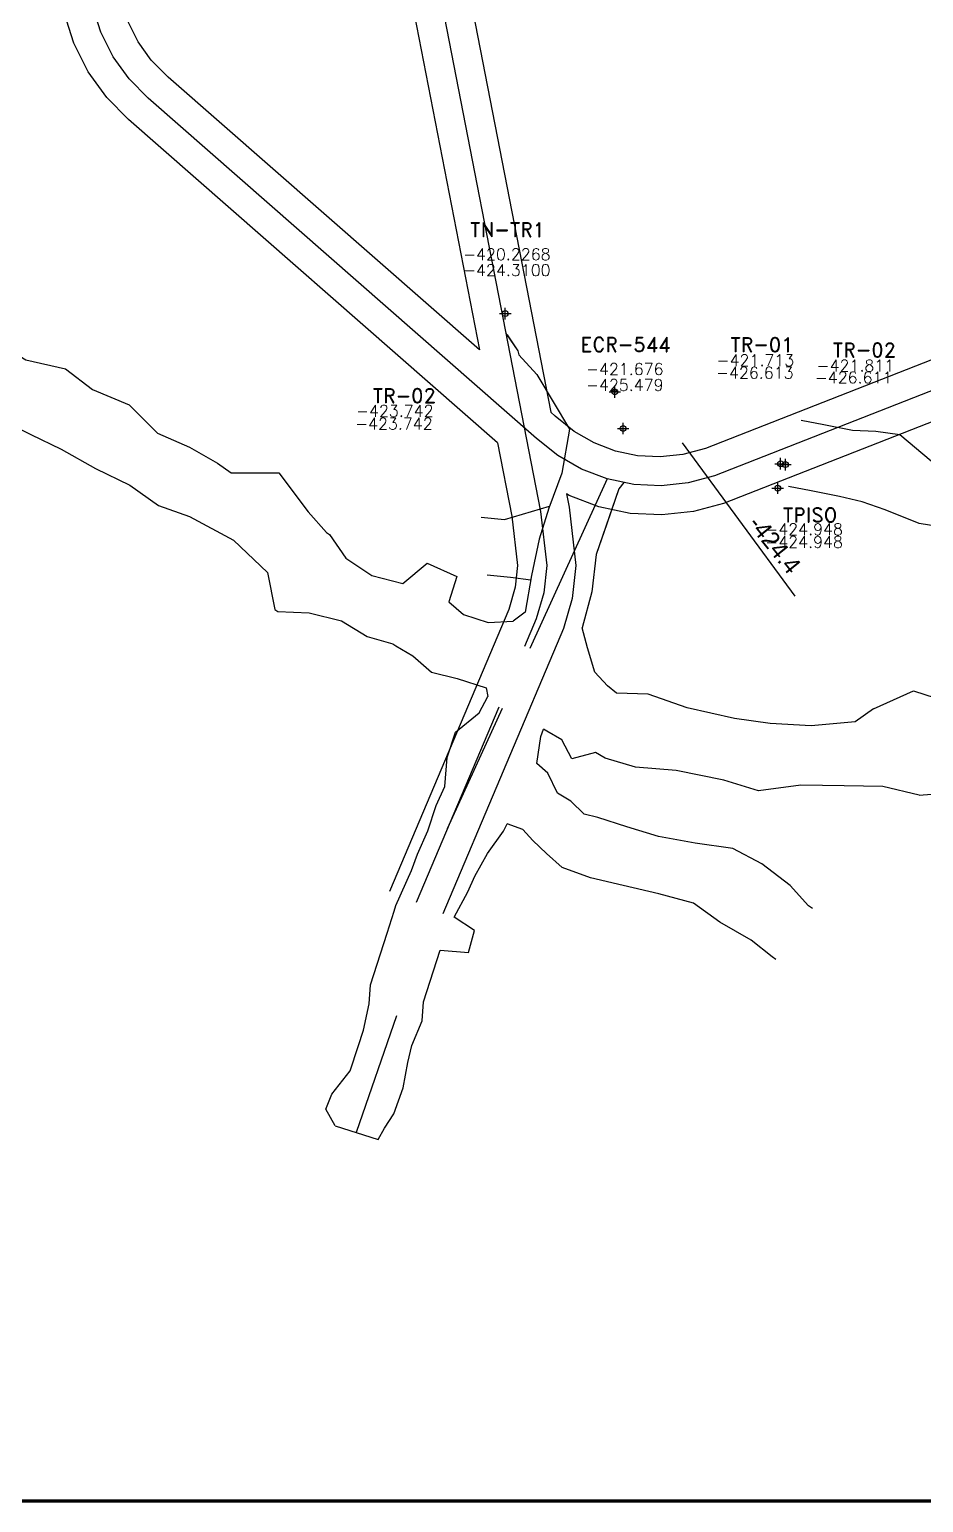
# Model space of a CAD drawing. Extents: x 3 to 13121, y 0 to 10378.
# Drawn here: x 10338.7 to 10415.8, y 9916.8 to 10043.9 of the extents above; entities that cross this region are included whole.
import ezdxf
from ezdxf.enums import TextEntityAlignment as Align

# ---------------------------------------------------------------- set-up
doc = ezdxf.new("R2010")
doc.units = 0
doc.header["$MEASUREMENT"] = 0
doc.header["$PDMODE"] = 34
doc.header["$PDSIZE"] = 0.5
for name, color, linetype in [('F-485-7495-EW-SCR', 4, 'Continuous'), ('MARGEN', 7, 'Continuous'), ('MTEXT', 7, 'Continuous'), ('R-420-8477-SE-FIC', 170, 'Continuous'), ('R-420-8477-SE-PROY', 7, 'Continuous'), ('R-420-8477-SE-SCR', 170, 'Continuous')]:
    doc.layers.add(name, color=color, linetype=linetype)
doc.styles.add('ROMAND', font='romand', dxfattribs={"width": 0.7})
doc.styles.add('ROMANS', font='romans.shx', dxfattribs={"width": 1.65})

# ---------------------------------------------------------------- blocks, each defined once
blk = doc.blocks.new('mar1a')
at = {"layer": 'MARGEN', "const_width": 0.001}
blk.add_lwpolyline([(0.04934, 0.9722), (1, 0.9722), (1, 0), (0.04934, 0)], close=True, dxfattribs=at)
at = {"layer": 'MARGEN', "style": 'ROMAND', "width": 0.7, "flags": 4}
for tag, height, p in [('TITULO', 0.0065, (0.86745, 0.03284)), ('TITULO', 0.0065, (0.86745, 0.02393)), ('TITULO', 0.0065, (0.86745, 0.01497)), ('NUMERO', 0.01115, (0.97431, 0.01271)), ('CAJON', 0.00446, (0.97523, 0.0016))]:
    blk.add_attdef(tag, text='', height=height, dxfattribs=at).set_placement(p, align=Align.CENTER)
at = {"layer": 'MTEXT', "style": 'ROMAND', "width": 0.7, "flags": 4}
for tag, p, height in [('ESCALA', (0.74285, 0.07125), 0.004), ('DISENO', (0.74342, 0.03808), 0.004), ('FECHA', (0.95039, 0.03309), 0.0035), ('REVISO', (0.73747, 0.02104), 0.004), ('ARCHIVO', (0.83686, 0.00225), 0.004)]:
    blk.add_attdef(tag, p, '', height=height, dxfattribs=at)
at = {"layer": 'MTEXT', "style": 'ROMAND', "width": 0.7}
for tag, p in [('COTAS', (0.74365, 0.05435)), ('NOMBRE', (0.74311, 0.0033))]:
    blk.add_attdef(tag, p, '', height=0.004, dxfattribs=at)
blk = doc.blocks.new('F2')
blk.add_point((0, 0))
at = {"style": 'ROMAND'}
for tag, height, p in [('NOMBRE', 1.25, (0.2, 6.62)), ('CIELO', 1, (0.14, 4.62)), ('PISO', 1, (0.14, 3.25))]:
    blk.add_attdef(tag, text='', height=height, dxfattribs=at).set_placement(p, align=Align.CENTER)
at = {"style": 'ROMANS', "flags": 1}
for tag, p in [('MINA', (-0.07, -3.26)), ('LOCALIZACION', (-0.07, -4.93)), ('ESTRUCTURA', (-0.07, -6.62)), ('NIVEL', (-0.07, -8.29)), ('OBRA', (-0.07, -10.12)), ('FECHA', (-0.07, -11.79)), ('ATRAS', (-0.07, -13.48)), ('TOPOGRAFO', (2.67, -15.3))]:
    blk.add_attdef(tag, text='', height=1.25, dxfattribs=at).set_placement(p, align=Align.CENTER)

msp = doc.modelspace()

# ---------------------------------------------------------------- linework, layer by layer
at = {"color": 1, "linetype": 'Continuous', "elevation": -399.5838}
msp.add_lwpolyline([(10395.01, 10008.18), (10404.73144, 9994.95702)], dxfattribs=at)
at = {"color": 5, "linetype": 'Continuous'}
for points, elevation in [([(10370.37466, 9958.77758), (10366.89783, 9948.70984)], -421.5702), ([(10365.09241, 9949.28762), (10368.80684, 9948.0989)], -421.44535)]:
    msp.add_lwpolyline(points, dxfattribs=dict(at, elevation=elevation))
at = {"layer": 'F-485-7495-EW-SCR', "color": 4, "linetype": 'Continuous'}
for points, elevation in [([(10379.81056, 10017.62289), (10379.90724, 10017.51717), (10380.85011, 10016.12577), (10380.91995, 10015.78587), (10382.47112, 10014.09492), (10385.3008, 10009.364), (10384.64167, 10005.57539), (10383.50875, 10002.56767), (10382.67421, 9999.89308), (10382.02361, 9996.75357), (10381.46947, 9993.58769), (10380.43614, 9992.81638)], -424.28854), ([(10379.90923, 10017.51712), (10380.85019, 10016.12564), (10380.92005, 10015.7858), (10382.47125, 10014.09488), (10385.30083, 10009.3641), (10384.64167, 10005.57539), (10383.50875, 10002.56767), (10382.67421, 9999.89308), (10382.02361, 9996.75357), (10381.46947, 9993.58769), (10380.43614, 9992.81638)], -419.90343), ([(10389.9949, 10004.77004), (10389.56129, 10004.231), (10388.52484, 10001.19693), (10387.59382, 9998.5487), (10387.23261, 9995.33011), (10386.38909, 9992.24331), (10386.38909, 9992.24331)], -425.44911), ([(10389.9949, 10004.77004), (10389.56129, 10004.231), (10387.59382, 9998.5487), (10387.23261, 9995.33011), (10386.38909, 9992.24331), (10386.38909, 9992.24331)], -421.64911), ([(10377.09297, 9966.11685), (10375.34248, 9967.27334)], -421.73431), ([(10377.09297, 9966.11685), (10375.34251, 9967.27334)], -425.93431)]:
    msp.add_lwpolyline(points, dxfattribs=dict(at, elevation=elevation))
for points in [[(10332.29286, 10018.12419, -420.67224), (10332.29286, 10018.12419, -420.67224), (10335.58119, 10017.0723, -420.59369), (10338.40856, 10015.35896, -420.4145), (10341.83655, 10014.57258, -420.83595), (10344.17026, 10012.77995, -421.05424), (10347.31891, 10011.46256, -421.07568), (10349.77383, 10009.04121, -420.3965), (10352.52193, 10007.82154, -420.91542), (10354.95336, 10006.42948, -421.23308)], [(10332.29286, 10018.12419, -425.17224), (10335.58119, 10017.0723, -425.29369), (10338.40856, 10015.35896, -425.3145), (10341.83655, 10014.57258, -425.33595), (10344.17026, 10012.77995, -425.35424), (10347.31891, 10011.46256, -425.37568), (10349.77383, 10009.04121, -425.2965), (10352.52193, 10007.82154, -425.31542), (10354.95336, 10006.42948, -425.33308)], [(10333.89648, 10011.06362, -425.0205), (10333.89652, 10011.0636, -425.0205), (10335.80139, 10010.40289, -425.3145), (10338.85693, 10008.9085, -425.33595), (10341.46997, 10007.64688, -425.35424), (10344.4324, 10005.97548, -425.37568), (10347.39944, 10004.52765, -425.2965), (10349.8682, 10002.77697, -425.31542), (10352.53241, 10001.82741, -425.33308)], [(10333.89658, 10011.06367, -420.5205), (10335.80139, 10010.40289, -420.4145), (10338.85693, 10008.9085, -420.83595), (10341.46997, 10007.64688, -421.05424), (10344.4324, 10005.97548, -421.07568), (10347.39944, 10004.52765, -420.3965), (10349.8682, 10002.77697, -420.91542), (10352.53241, 10001.82741, -421.23308)], [(10354.95336, 10006.42948, -421.23308), (10356.13045, 10005.60071, -421.62028), (10360.23487, 10005.61918, -421.46186), (10362.77812, 10002.22991, -420.79313), (10364.35461, 10000.45139, -420.75361), (10364.6038, 10000.28443, -420.74845), (10366.01329, 9998.25668, -420.90893), (10368.256, 9996.75399, -420.76254), (10370.91663, 9996.05464, -421.41786), (10373.03293, 9997.79907, -420.98006), (10375.59562, 9996.66504, -420.9749), (10374.90627, 9994.4648, -421.14569)], [(10354.95336, 10006.42948, -425.33308), (10356.13045, 10005.60071, -425.12028), (10360.23487, 10005.61918, -425.36186), (10362.77812, 10002.22991, -425.62313), (10364.35461, 10000.45139, -425.35361), (10364.6038, 10000.28443, -425.34845), (10366.01329, 9998.25668, -425.40893), (10368.256, 9996.75399, -425.46254), (10370.91663, 9996.05464, -425.31786), (10373.03293, 9997.79907, -425.38006), (10375.59562, 9996.66504, -425.3749), (10374.90627, 9994.4648, -425.34569)], [(10377.67724, 10001.77783, -422.9894), (10379.69534, 10001.58982, -422.06154), (10383.56435, 10002.72086, -422.23114)], [(10377.67724, 10001.77783, -426.9894), (10379.69534, 10001.58982, -426.56154), (10383.57364, 10002.72086, -426.23114)], [(10352.53241, 10001.82741, -421.23308), (10352.53241, 10001.82741, -421.23308), (10356.33843, 9999.80387, -421.46186), (10359.27133, 9996.99614, -420.79313), (10359.90154, 9993.80532, -420.75361), (10360.15073, 9993.63836, -420.74845), (10362.84048, 9993.52135, -420.90893), (10365.63983, 9992.84942, -420.76254), (10367.85514, 9991.48547, -421.41786), (10370.07219, 9990.84258, -420.98006), (10370.32138, 9990.67562, -420.9749), (10371.78912, 9989.81256, -421.14569)], [(10352.53241, 10001.82741, -425.33308), (10352.53241, 10001.82741, -425.33308), (10356.33843, 9999.80387, -425.36186), (10359.27133, 9996.99614, -425.62313), (10359.90154, 9993.80532, -425.35361), (10360.15073, 9993.63836, -425.34845), (10362.84048, 9993.52135, -425.40893), (10365.63983, 9992.84942, -425.46254), (10367.85514, 9991.48547, -425.31786), (10370.07219, 9990.84258, -425.38006), (10370.32138, 9990.67562, -425.3749), (10371.78912, 9989.81256, -425.34569)], [(10378.20504, 9996.80577, -422.9894), (10380.22314, 9996.61775, -422.06154), (10381.9533, 9996.37564, -422.23114)], [(10378.20504, 9996.80577, -426.9894), (10380.22314, 9996.61775, -426.56154), (10381.95873, 9996.37318, -426.23114)], [(10374.90627, 9994.4648, -421.14569), (10376.1663, 9993.39764, -421.12887), (10378.28498, 9992.68267, -420.63095)], [(10374.90627, 9994.4648, -425.34569), (10376.1663, 9993.39764, -425.22887), (10378.28498, 9992.68267, -425.23095)], [(10378.28498, 9992.68267, -420.63095), (10380.43614, 9992.81638, -419.90343), (10380.43614, 9992.81638, -419.90343), (10380.43614, 9992.81638, -419.90343), (10380.43614, 9992.81638, -419.90343)], [(10378.28498, 9992.68267, -425.23095), (10380.43614, 9992.81638, -424.28854), (10380.43614, 9992.81638, -424.28854), (10380.43614, 9992.81638, -424.28854), (10380.43614, 9992.81638, -424.28854)], [(10388.56806, 9987.21916, -421.36874), (10388.56806, 9987.21916, -421.36874), (10388.56806, 9987.21916, -421.36874), (10387.4829, 9988.41599, -421.27362), (10386.83611, 9990.51162, -421.1785), (10386.38909, 9992.24331, -421.64911), (10386.38909, 9992.24331, -421.64911)], [(10388.56806, 9987.21916, -425.26874), (10388.56806, 9987.21916, -425.26874), (10388.56806, 9987.21916, -425.26874), (10387.4829, 9988.41599, -425.27362), (10386.83611, 9990.51162, -425.2785), (10386.38909, 9992.24331, -425.44911), (10386.38909, 9992.24331, -425.44911)], [(10371.78912, 9989.81256, -421.14569), (10373.40705, 9988.41, -421.12887), (10375.62255, 9987.87004, -420.63095)], [(10371.78912, 9989.81256, -425.34569), (10373.40705, 9988.41, -425.22887), (10375.62255, 9987.87004, -425.23095)], [(10375.62255, 9987.87004, -420.63095), (10375.62255, 9987.87004, -420.63095), (10375.62255, 9987.87004, -420.63095), (10378.10012, 9987.05419, -420.98836), (10378.26088, 9986.3215, -421.41977)], [(10375.62255, 9987.87004, -425.23095), (10375.62255, 9987.87004, -425.23095), (10375.62255, 9987.87004, -425.23095), (10378.10012, 9987.05419, -425.18836), (10378.26088, 9986.3215, -425.21977)], [(10411.51445, 9985.2507, -419.8401), (10411.51445, 9985.2507, -419.8401), (10409.93821, 9984.13283, -420.55863), (10406.12162, 9983.7813, -420.75167), (10402.60483, 9983.98665, -420.54509), (10399.53351, 9984.41906, -420.93926), (10395.42983, 9985.33544, -420.63136), (10392.08432, 9986.52601, -421.42477), (10389.35571, 9986.59435, -421.01969), (10388.56806, 9987.21916, -421.36874)], [(10411.51445, 9985.2507, -424.9401), (10411.51445, 9985.2507, -424.9401), (10409.93821, 9984.13283, -424.75863), (10406.12162, 9983.7813, -424.55167), (10402.60483, 9983.98665, -424.74509), (10399.53351, 9984.41906, -424.73926), (10395.42983, 9985.33544, -425.13136), (10392.08432, 9986.52601, -425.22477), (10389.35571, 9986.59435, -425.31969), (10388.56806, 9987.21916, -425.26874)], [(10370.33081, 9968.28092, -421.73431), (10371.66328, 9971.31041, -421.46035), (10372.19838, 9972.70951, -421.43895), (10373.07658, 9974.72581, -421.35424), (10373.80366, 9976.90682, -421.37477), (10374.53918, 9978.55003, -421.2691), (10374.74152, 9981.03865, -421.09487), (10375.4686, 9983.21967, -421.0154), (10377.50331, 9984.90057, -421.23592), (10378.26088, 9986.3215, -421.41977)], [(10370.33081, 9968.28092, -425.93431), (10371.66328, 9971.31041, -425.36035), (10372.19838, 9972.70951, -425.23895), (10373.07658, 9974.72581, -425.25424), (10373.80366, 9976.90682, -425.17477), (10374.53918, 9978.55003, -425.2691), (10374.74152, 9981.03865, -425.29487), (10375.4686, 9983.21967, -425.2154), (10377.50331, 9984.90057, -425.13592), (10378.26088, 9986.3215, -425.21977)], [(10411.51445, 9985.2507, -419.8401), (10414.95129, 9986.78629, -419.84741), (10417.71855, 9985.91322, -420.05472), (10420.81762, 9984.74033, -420.26304), (10422.26802, 9983.61058, -420.16733), (10422.55706, 9983.53023, -420.16808), (10424.52676, 9982.77508, -420.57338), (10427.03696, 9981.35072, -420.88044), (10429.82542, 9979.43383, -420.9885), (10432.7158, 9978.63032, -420.89607), (10433.17703, 9980.35297, -420.30086), (10436.35159, 9980.33987, -420.30161), (10436.84827, 9978.93461, -420.6059), (10436.84827, 9978.93461, -420.6059)], [(10411.51445, 9985.2507, -424.9401), (10414.95129, 9986.78629, -424.84741), (10417.71855, 9985.91322, -424.85472), (10420.81762, 9984.74033, -424.96304), (10422.26802, 9983.61058, -424.96733), (10422.55706, 9983.53023, -424.96808), (10424.52676, 9982.77508, -424.97338), (10427.03696, 9981.35072, -425.08044), (10429.82542, 9979.43383, -425.1885), (10432.7158, 9978.63032, -425.19607), (10433.17671, 9980.353, -425.00086), (10436.35233, 9980.34026, -425.00161), (10436.84827, 9978.93461, -425.0059), (10436.84827, 9978.93461, -425.0059)], [(10382.47375, 9980.5405, -425.2154), (10382.82722, 9982.86441, -425.13592), (10383.06395, 9983.48339, -425.1707)], [(10382.47375, 9980.5405, -421.0154), (10382.82722, 9982.86441, -421.23592), (10383.06395, 9983.48339, -421.31218)], [(10388.37947, 9980.97857, -425.31969), (10387.55125, 9981.48453, -425.26353), (10385.49947, 9980.9276, -425.26874), (10384.63349, 9982.57383, -425.27362), (10383.32914, 9983.32126, -425.2785), (10383.06395, 9983.48339, -425.29424)], [(10388.37947, 9980.97857, -421.01969), (10387.55125, 9981.48453, -421.36353), (10385.49947, 9980.9276, -421.36874), (10384.63349, 9982.57383, -421.27362), (10383.32914, 9983.32126, -421.1785), (10383.06395, 9983.48339, -420.98795)], [(10386.56284, 9976.16331, -421.0802), (10385.39813, 9977.27733, -420.94949), (10384.25149, 9977.95894, -421.12473), (10383.43479, 9979.70875, -421.19045), (10382.47375, 9980.5405, -421.0154)], [(10386.56284, 9976.16331, -425.1802), (10385.39813, 9977.27733, -425.24949), (10384.25149, 9977.95894, -425.22473), (10383.43479, 9979.70875, -425.19045), (10382.47375, 9980.5405, -425.2154)], [(10415.43443, 9977.79789, -421.07086), (10412.31597, 9978.543, -420.86484), (10408.9791, 9978.61557, -420.55863), (10405.23102, 9978.65813, -420.75167), (10401.59434, 9978.17383, -420.54509), (10398.60866, 9979.09885, -420.93926), (10394.48785, 9979.9167, -420.63136), (10390.98819, 9980.22058, -421.42477), (10388.37947, 9980.97857, -421.01969), (10388.37947, 9980.97857, -421.01969)], [(10415.43443, 9977.79789, -425.17086), (10412.31597, 9978.543, -424.86484), (10408.9791, 9978.61557, -424.75863), (10405.23102, 9978.65813, -424.55167), (10401.59434, 9978.17383, -424.74509), (10398.60866, 9979.09885, -424.73926), (10394.48785, 9979.9167, -425.13136), (10390.98819, 9980.22058, -425.22477), (10388.37947, 9980.97857, -425.31969), (10388.37947, 9980.97857, -425.31969)], [(10415.43443, 9977.79789, -421.07086), (10418.96955, 9978.09242, -420.26304), (10417.67402, 9974.6999, -420.16733), (10421.00882, 9973.39804, -420.16808), (10422.8126, 9976.60891, -420.57338), (10425.45673, 9975.66628, -420.88044), (10428.56659, 9974.90555, -420.9885), (10431.48376, 9974.19839, -420.89607), (10433.31433, 9973.6895, -420.30086), (10433.60337, 9973.60915, -420.30161), (10435.34839, 9973.53921, -420.6059), (10437.86418, 9973.25501, -421.0122)], [(10415.43443, 9977.79789, -425.17086), (10418.96955, 9978.09242, -424.96304), (10417.67402, 9974.6999, -424.96733), (10421.00882, 9973.39804, -424.96808), (10422.8126, 9976.60891, -424.97338), (10425.45673, 9975.66628, -425.08044), (10428.56659, 9974.90555, -425.1885), (10431.48376, 9974.19839, -425.19607), (10433.31433, 9973.6895, -425.00086), (10433.60337, 9973.60915, -425.00161), (10435.34839, 9973.53921, -425.0059), (10437.86418, 9973.25501, -425.2122)], [(10406.23503, 9968.01177, -420.98241), (10405.91019, 9968.24518, -420.98428), (10404.33414, 9969.9933, -420.99502), (10401.87501, 9971.8834, -421.00949), (10399.36774, 9973.19239, -421.02256), (10396.1374, 9973.66641, -420.7361), (10392.96541, 9974.22165, -420.74964), (10390.2476, 9975.06624, -420.66225), (10387.75055, 9975.87534, -420.67392), (10386.56284, 9976.16331, -421.0802), (10386.56284, 9976.16331, -421.0802)], [(10406.23503, 9968.01177, -424.88241), (10405.91019, 9968.24518, -424.88428), (10404.33414, 9969.9933, -424.79502), (10401.87501, 9971.8834, -424.90949), (10399.36774, 9973.19239, -425.02256), (10396.1374, 9973.66641, -425.1361), (10392.96541, 9974.22165, -425.04964), (10390.2476, 9975.06624, -425.06225), (10387.75055, 9975.87534, -425.07392), (10386.56284, 9976.16331, -425.1802), (10386.56284, 9976.16331, -425.1802)], [(10375.34248, 9967.27334, -421.3968), (10376.52018, 9969.45285, -421.46035), (10377.14868, 9970.81624, -421.43895), (10378.21369, 9972.76109, -421.35424), (10379.59459, 9974.69205, -421.37477), (10379.92726, 9975.3372, -421.33236)], [(10375.34251, 9967.27334, -425.2968), (10376.52018, 9969.45285, -425.36035), (10377.14868, 9970.81624, -425.23895), (10378.21369, 9972.76109, -425.25424), (10379.59459, 9974.69205, -425.17477), (10379.92726, 9975.3372, -425.21263)], [(10383.31417, 9972.76682, -425.1802), (10382.14945, 9973.88085, -425.24949), (10381.27929, 9974.85152, -425.22473), (10379.92726, 9975.3372, -425.19972)], [(10383.31417, 9972.76682, -421.0802), (10382.14945, 9973.88085, -420.94949), (10381.27929, 9974.85152, -421.12473), (10379.92726, 9975.3372, -421.17267)], [(10403.08404, 9963.62643, -420.98241), (10402.7592, 9963.85983, -420.98428), (10400.94974, 9965.28312, -420.99502), (10398.2572, 9966.84837, -421.00949), (10395.98334, 9968.4822, -421.02256), (10392.98641, 9969.28107, -420.7361), (10389.93112, 9969.99873, -420.74964), (10387.0966, 9970.6809, -420.66225), (10384.65791, 9971.5712, -420.67392), (10383.31417, 9972.76682, -421.0802), (10383.31417, 9972.76682, -421.0802)], [(10403.08404, 9963.62643, -424.88241), (10402.7592, 9963.85983, -424.88428), (10400.94974, 9965.28312, -424.79502), (10398.2572, 9966.84837, -424.90949), (10395.98334, 9968.4822, -425.02256), (10392.98641, 9969.28107, -425.1361), (10389.93112, 9969.99873, -425.04964), (10387.0966, 9970.6809, -425.06225), (10384.65791, 9971.5712, -425.07392), (10383.31417, 9972.76682, -425.1802), (10383.31417, 9972.76682, -425.1802)], [(10365.09241, 9949.28762, -421.44535), (10364.28513, 9950.7021, -421.48948), (10364.80675, 9952.00393, -421.24554), (10366.39485, 9954.01358, -421.54165), (10367.06487, 9956.10722, -421.42975), (10367.52171, 9957.5347, -421.28981), (10368.0317, 9959.78446, -421.28192), (10368.13802, 9961.42902, -421.44599), (10369.56942, 9965.90179, -421.6342), (10370.17853, 9967.80509, -421.71429), (10370.33081, 9968.28092, -421.73431)], [(10365.09241, 9949.28762, -425.84535), (10364.28513, 9950.7021, -425.78948), (10364.80675, 9952.00393, -423.84554), (10366.39485, 9954.01358, -425.94165), (10367.06487, 9956.10722, -425.82975), (10367.52171, 9957.5347, -425.68981), (10368.0317, 9959.78446, -425.58192), (10368.13802, 9961.42902, -425.64599), (10369.56942, 9965.90179, -425.8342), (10370.17853, 9967.80509, -425.91429), (10370.33081, 9968.28092, -425.93431)], [(10368.80684, 9948.0989, -421.44535), (10369.33294, 9949.08666, -421.48948), (10370.14028, 9950.29706, -421.24554), (10370.96645, 9952.55055, -421.54165), (10371.35075, 9954.73562, -421.42975), (10371.71234, 9956.19358, -421.28981), (10372.6033, 9958.32142, -421.28192), (10372.70962, 9959.96599, -421.44599), (10374.14102, 9964.43875, -421.6342), (10376.58584, 9964.22487, -421.71429), (10377.09297, 9966.11685, -421.73431)], [(10368.80684, 9948.0989, -425.84535), (10369.33294, 9949.08666, -425.78948), (10370.14028, 9950.29706, -423.84554), (10370.96645, 9952.55055, -425.94165), (10371.35075, 9954.73562, -425.82975), (10371.71234, 9956.19358, -425.68981), (10372.6033, 9958.32142, -425.58192), (10372.70962, 9959.96599, -425.64599), (10374.14102, 9964.43875, -425.8342), (10376.58584, 9964.22487, -425.91429), (10377.09297, 9966.11685, -425.93431)]]:
    msp.add_polyline3d(points, dxfattribs=at)
at = {"layer": 'R-420-8477-SE-PROY', "color": 3, "linetype": 'Continuous'}
for points in [[(10374.87448, 10056.20584), (10383.67456, 10010.82989)], [(10370.10552, 10054.53416), (10377.53812, 10016.20936), (10350.69256, 10039.74333), (10349.23451, 10041.21015), (10348.09584, 10042.79764), (10347.21313, 10044.55475)], [(10379.09181, 10008.19808), (10347.26744, 10036.09667), (10345.40549, 10037.96985), (10343.80416, 10040.20236), (10342.56687, 10042.66525), (10341.7387, 10045.27808)], [(10451.20676, 10028.96061), (10397.01699, 10007.71828), (10395.07002, 10007.19508), (10393.11522, 10006.98624), (10391.16104, 10007.07771), (10389.25059, 10007.48472), (10387.41181, 10008.1868), (10385.70484, 10009.16102), (10384.07068, 10010.48264), (10383.67456, 10010.82989)], [(10452.64973, 10024.15581), (10398.58301, 10002.96172), (10395.98998, 10002.26492), (10393.26478, 10001.97376), (10390.51896, 10002.10229), (10387.82941, 10002.67528), (10385.26819, 10003.6532), (10385.04127, 10003.78271), (10385.26189, 10002.64512), (10385.85699, 9997.60625), (10385.53048, 9994.77887), (10384.79334, 9992.1678), (10374.37219, 9967.55235)], [(10379.09181, 10008.19808), (10380.31811, 10001.87488), (10380.82301, 9997.59975), (10380.60952, 9995.75113), (10380.06666, 9993.8282), (10369.76781, 9969.50165)]]:
    msp.add_lwpolyline(points, dxfattribs=at)
at = {"layer": 'R-420-8477-SE-PROY', "color": 1, "linetype": 'Continuous'}
for points, elevation in [([(10372.49, 10055.37), (10382.79, 10002.26), (10383.34, 9997.603), (10383.07, 9995.265), (10382.43, 9992.998), (10381.42687, 9990.62854)], -428.06744), ([(10451.92824, 10026.55821), (10397.8, 10005.34), (10395.53, 10004.73), (10393.19, 10004.48), (10390.84, 10004.59), (10388.54, 10005.08), (10386.34, 10005.92), (10384.29, 10007.09), (10382.46, 10008.57), (10348.98, 10037.92), (10347.32, 10039.59), (10345.95, 10041.5), (10344.89, 10043.61), (10344.18, 10045.85)], -428.06744), ([(10388.54, 10005.08), (10381.86719, 9990.46519)], -403.5838), ([(10379.20762, 9985.38652), (10372.07, 9968.527)], -428.06744), ([(10379.49177, 9985.26254), (10374.76, 9974.899)], -403.5838)]:
    msp.add_lwpolyline(points, dxfattribs=dict(at, elevation=elevation))
at = {"layer": 'R-420-8477-SE-SCR', "color": 5, "linetype": 'Continuous'}
for points in [[(10430.83556, 10004.69169, -425.17023), (10427.98971, 10004.53211, -424.9066), (10426.04625, 10004.66533, -424.73597), (10424.12811, 10005.24122, -424.36534), (10422.05503, 10005.54158, -424.38617), (10419.53098, 10006.13316, -424.06435), (10416.47978, 10006.6233, -423.59987), (10413.77143, 10008.88048, -423.0354), (10411.69834, 10009.18084, -422.75623), (10409.68497, 10009.26589, -421.4856), (10407.23969, 10009.74033, -421.27231), (10405.28346, 10010.11988, -421.10168)], [(10430.83556, 10004.69169, -429.37023), (10427.97624, 10004.53211, -428.8066), (10426.04625, 10004.66533, -428.63597), (10424.12811, 10005.24122, -428.46534), (10422.05503, 10005.54158, -428.48617), (10419.53098, 10006.13316, -428.16435), (10416.47978, 10006.6233, -427.89987), (10413.77143, 10008.88048, -427.6354), (10411.69834, 10009.18084, -427.25623), (10409.68497, 10009.26589, -426.9856), (10407.23969, 10009.74033, -426.77231), (10405.28346, 10010.11988, -426.60168)], [(10429.78105, 9998.88669, -425.17023), (10427.14536, 9999.86816, -424.9066), (10425.18913, 10000.24771, -424.73597), (10423.13767, 10000.13641, -424.36534), (10421.15982, 10000.92762, -424.38617), (10418.48339, 10000.73385, -424.06435), (10415.43219, 10001.22399, -423.59987), (10412.51432, 10002.40131, -423.0354), (10410.51743, 10003.09435, -422.75623), (10408.58025, 10003.57207, -421.4856), (10406.13496, 10004.04651, -421.27231), (10404.17873, 10004.42606, -421.10168)], [(10429.78105, 9998.88669, -429.37023), (10427.14536, 9999.86816, -428.8066), (10425.18913, 10000.24771, -428.63597), (10423.13767, 10000.13641, -428.46534), (10421.15982, 10000.92762, -428.48617), (10418.48339, 10000.73385, -428.16435), (10415.43219, 10001.22399, -427.89987), (10412.51432, 10002.40131, -427.6354), (10410.51743, 10003.09435, -427.25623), (10408.58025, 10003.57207, -426.9856), (10406.13496, 10004.04651, -426.77231), (10404.17873, 10004.42606, -426.60168)]]:
    msp.add_polyline3d(points, dxfattribs=at)

# ---------------------------------------------------------------- block references
at = {"color": 5, "linetype": 'Continuous', "xscale": 266, "yscale": 203, "zscale": 266}
msp.add_blockref('mar1a', (10234.9983, 9916.91049), dxfattribs=at)
at = {"layer": 'R-420-8477-SE-FIC', "color": 8, "linetype": 'Continuous'}
msp.add_blockref('F2', (10379.7567, 10019.3385, -420.2268), dxfattribs=at).add_auto_attribs({'NOMBRE': 'TN-TR1', 'CIELO': '-420.2268', 'PISO': '-424.3100'})
at = {"layer": 'R-420-8477-SE-FIC', "color": 5, "linetype": 'Continuous'}
msp.add_blockref('F2', (10389.92606, 10009.43242, -421.67595), dxfattribs=at).add_auto_attribs({'NOMBRE': 'ECR-544', 'CIELO': '-421.676', 'PISO': '-425.479'})
at = {"layer": 'R-420-8477-SE-FIC', "color": 8, "linetype": 'Continuous'}
ref = msp.add_blockref('F2', (10403.49775, 10006.38938, -421.71346), dxfattribs=at)
ref.add_attrib('NOMBRE', 'TR-01', dxfattribs={"layer": '0', "height": 1.25, "style": 'ROMAND'}).set_placement((10401.89213, 10016.044, -421.71346), align=Align.CENTER)
ref.add_attrib('CIELO', '-421.713', dxfattribs={"layer": '0', "height": 1, "style": 'ROMAND'}).set_placement((10401.32754, 10014.81381, -421.71346), align=Align.CENTER)
ref.add_attrib('PISO', '-426.613', dxfattribs={"layer": '0', "height": 1, "style": 'ROMAND'}).set_placement((10401.27618, 10013.7374, -421.71346), align=Align.CENTER)
ref = msp.add_blockref('F2', (10403.9126, 10006.31408, -421.8112), dxfattribs=at)
ref.add_attrib('NOMBRE', 'TR-02', dxfattribs={"layer": '0', "height": 1.25, "style": 'ROMAND'}).set_placement((10410.72038, 10015.58269, -421.8112), align=Align.CENTER)
ref.add_attrib('CIELO', '-421.811', dxfattribs={"layer": '0', "height": 1, "style": 'ROMAND'}).set_placement((10409.95046, 10014.3525, -421.8112), align=Align.CENTER)
ref.add_attrib('PISO', '-426.611', dxfattribs={"layer": '0', "height": 1, "style": 'ROMAND'}).set_placement((10409.79649, 10013.32733, -421.8112), align=Align.CENTER)
ref = msp.add_blockref('F2', (10389.20547, 10012.58606, -421.81728), dxfattribs=at)
ref.add_attrib('NOMBRE', 'TR-02', dxfattribs={"layer": '0', "height": 1.25, "style": 'ROMAND'}).set_placement((10371.04954, 10011.63582, -421.81728), align=Align.CENTER)
ref.add_attrib('CIELO', '-423.742', dxfattribs={"layer": '0', "height": 1, "style": 'ROMAND'}).set_placement((10370.2336, 10010.45053, -421.81728), align=Align.CENTER)
ref.add_attrib('PISO', '-423.742', dxfattribs={"layer": '0', "height": 1, "style": 'ROMAND'}).set_placement((10370.15939, 10009.33932, -421.81728), align=Align.CENTER)
ref = msp.add_blockref('F2', (10403.253, 10004.282, -424.948), dxfattribs=at)
ref.add_attrib('NOMBRE', 'TPISO', dxfattribs={"layer": '0', "height": 1.25, "style": 'ROMAND'}).set_placement((10406.03721, 10001.33917, -424.948), align=Align.CENTER)
ref.add_attrib('CIELO', '-424.948', dxfattribs={"layer": '0', "height": 1, "style": 'ROMAND'}).set_placement((10405.52557, 10000.23868, -424.948), align=Align.CENTER)
ref.add_attrib('PISO', '-424.948', dxfattribs={"layer": '0', "height": 1, "style": 'ROMAND'}).set_placement((10405.52557, 9999.13822, -424.948), align=Align.CENTER)

# ---------------------------------------------------------------- texts
at = {"color": 1, "linetype": 'Continuous', "insert": (10401.79648, 10002.11315), "char_height": 1.5, "width": 16.947715, "attachment_point": 1, "rotation": 308.7715528}
msp.add_mtext('-424.4', dxfattribs=at)

doc.saveas('drawing.dxf')
